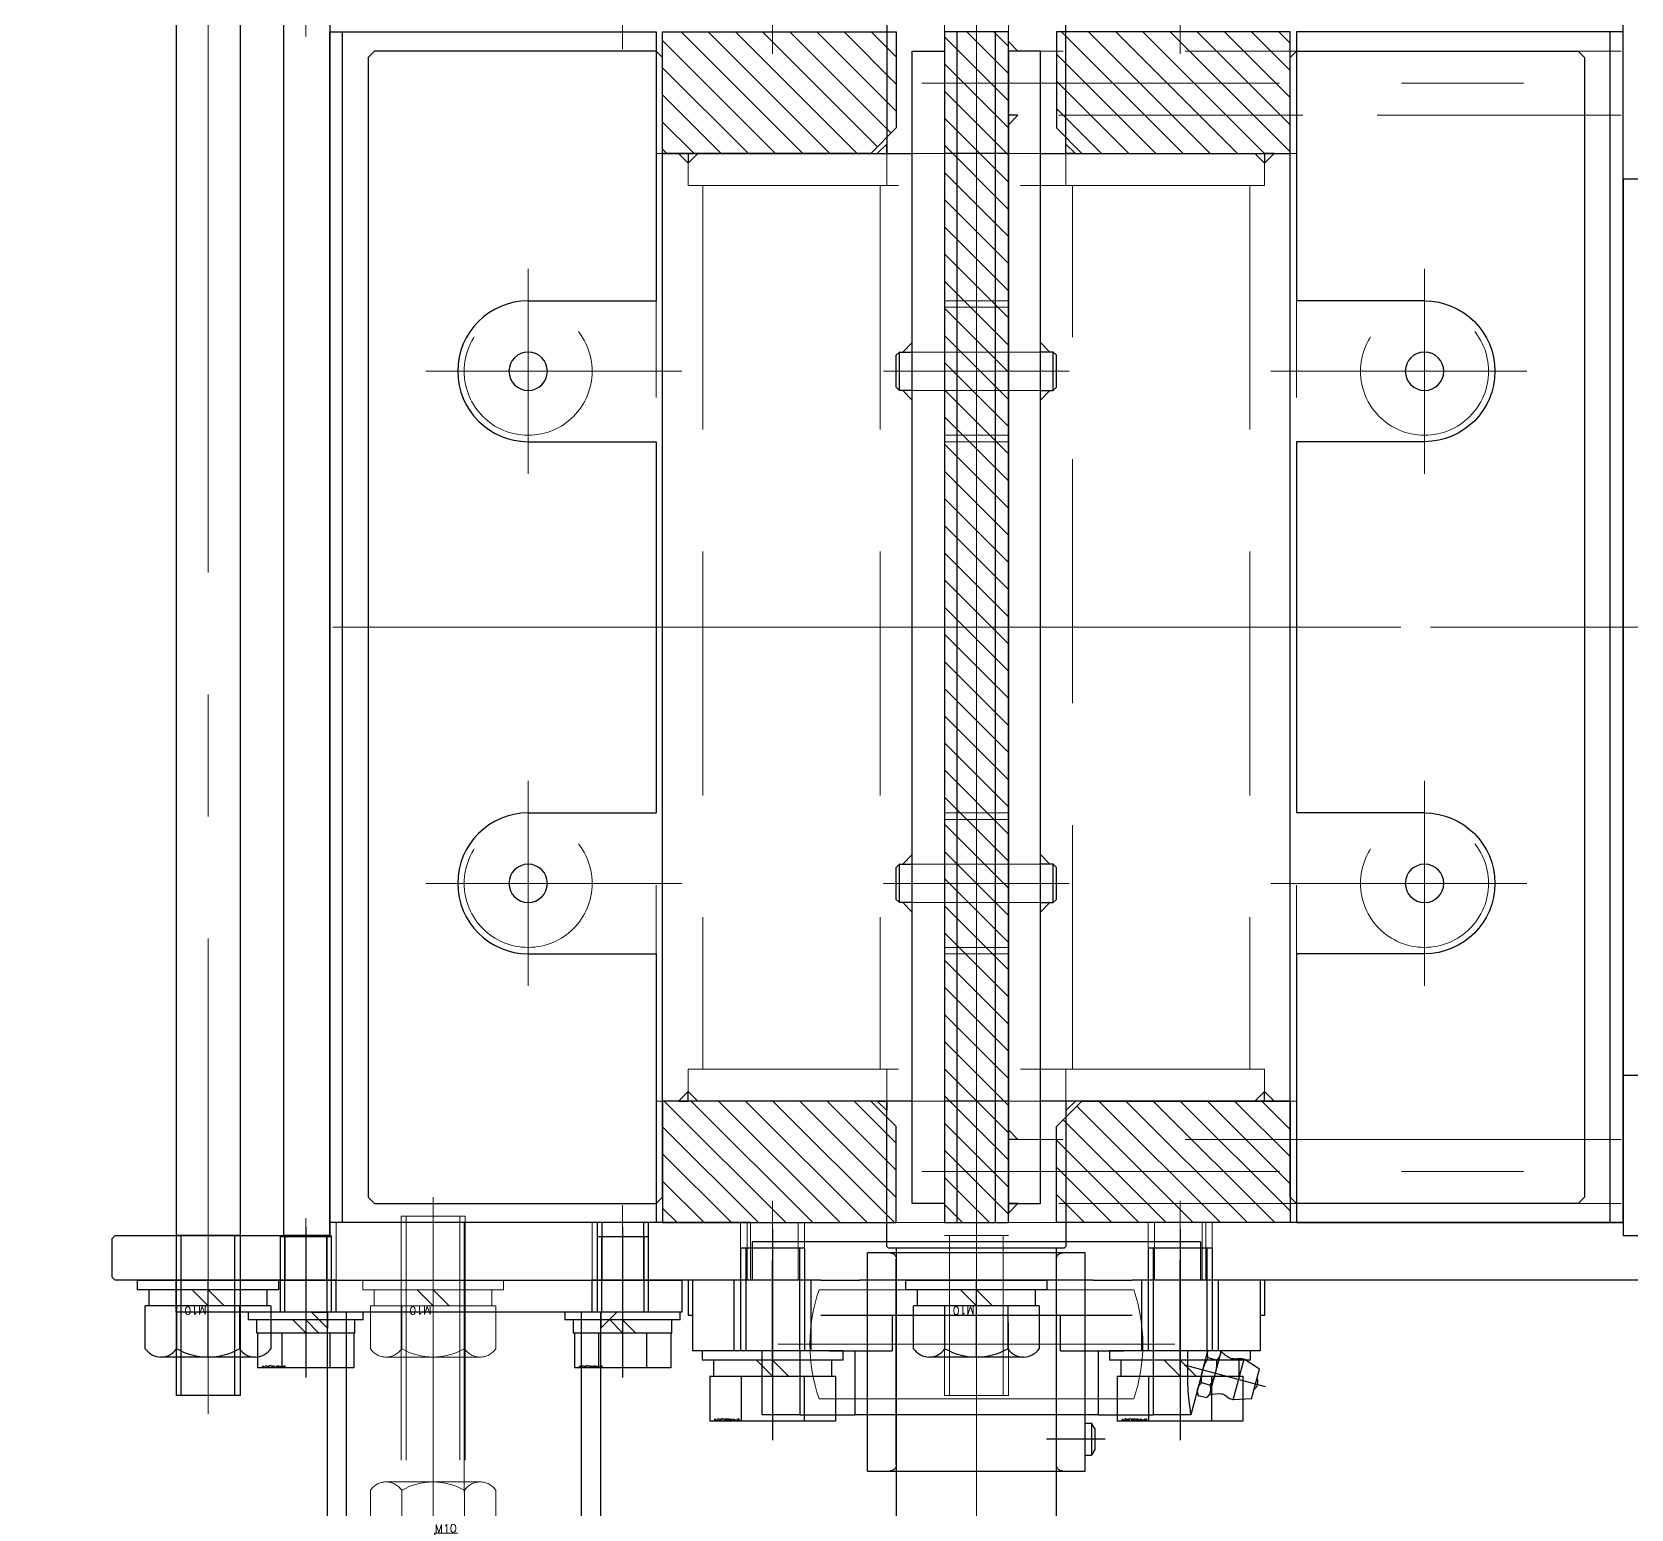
# Model space of a CAD drawing. Header units: millimetres. Extents: x -16130 to 36813, y -8099 to 27484.
# Drawn here: x 26691.6 to 26941.4, y 15631.7 to 15862.5 of the extents above; entities that cross this region are included whole.
import ezdxf

# ---------------------------------------------------------------- set-up
doc = ezdxf.new("R2010")
doc.units = ezdxf.units.MM
doc.header["$LTSCALE"] = 6
doc.header["$PDMODE"] = 99
doc.header["$PDSIZE"] = 1
doc.linetypes.add('CENTER2', pattern=[28.575, 19.05, -3.175, 3.175, -3.175])
doc.linetypes.add('HIDDEN', pattern=[9.525, 6.35, -3.175])
for name, color, linetype, lineweight in [('01_NORMAL', 7, 'Continuous', 25), ('04_HIDDEN', 2, 'HIDDEN', 13), ('05_CENTER', 4, 'CENTER2', 13), ('08_DIM', 3, 'Continuous', 13)]:
    doc.layers.add(name, color=color, linetype=linetype, lineweight=lineweight)
doc.layers.add('10_DRAFT', color=8, linetype='Continuous', lineweight=0, plot=False)
doc.layers.add('HIDDEN', color=3, linetype='HIDDEN')
doc.styles.add('KSS_TXT', font='txt.shx', dxfattribs={"bigfont": 'extfont2.shx'})
doc.styles.add('KSS_TXT_L', font='txt.shx', dxfattribs={"height": 3, "bigfont": 'extfont2.shx'})
doc.dimstyles.new('KSS_DIM', dxfattribs={"dimtxt": 3, "dimasz": 2.5, "dimexe": 1.25, "dimexo": 0.625, "dimtad": 1, "dimdsep": 46, "dimtxsty": 'KSS_TXT', "dimblk": 'OPEN30', "dimcen": 0, "dimazin": 2, "dimtfac": 0.75, "dimtmove": 0, "dimatfit": 3, "dimldrblk": 'OPEN30', "dimfxl": 1, "dimtolj": 1, "dimarcsym": 0})

# ---------------------------------------------------------------- blocks, each defined once
blk = doc.blocks.new('_Open30')
at = {"color": 0, "linetype": 'ByBlock', "lineweight": -2}
for p, q in [((-1, 0.268), (0, 0)), ((0, 0), (-1, -0.268)), ((0, 0), (-1, 0))]:
    blk.add_line(p, q, dxfattribs=at)
blk = doc.blocks.new('*D590')
at = {"layer": '08_DIM', "color": 0, "lineweight": -2, "transparency": 16777216}
for p, q in [((27029.13, 15669.43), (27029.13, 15528.57)), ((26741.13, 15606.58), (26741.13, 15528.57)), ((26743.63, 15529.82), (27026.63, 15529.82))]:
    blk.add_line(p, q, dxfattribs=at)
at = {"layer": 'Defpoints', "color": 0, "transparency": 16777216}
for p in [(27029.13, 15670.05), (26741.13, 15607.2), (27029.13, 15529.82)]:
    blk.add_point(p, dxfattribs=at)
at = {"layer": '08_DIM', "color": 0, "lineweight": -2, "transparency": 16777216, "xscale": 2.5, "yscale": 2.5, "zscale": 2.5, "rotation": 180}
blk.add_blockref('_Open30', (26741.13, 15529.82), dxfattribs=at)
at = {"layer": '08_DIM', "color": 0, "lineweight": -2, "transparency": 16777216, "xscale": 2.5, "yscale": 2.5, "zscale": 2.5}
blk.add_blockref('_Open30', (27029.13, 15529.82), dxfattribs=at)
at = {"layer": '08_DIM', "color": 0, "transparency": 16777216, "insert": (26885.13, 15531.95), "char_height": 3, "attachment_point": 5, "style": 'KSS_TXT'}
blk.add_mtext('\\A1;288', dxfattribs=at)
blk = doc.blocks.new('A$C384F4F50_1_1_1')
at = {"layer": '05_CENTER'}
blk.add_line((0, 549.2), (0, 140), dxfattribs=at)
at = {"layer": '10_DRAFT'}
blk.add_line((-6, 140), (6, 140), dxfattribs=at)
blk = doc.blocks.new('A$C05102456_1_1_1')
at = {"layer": '05_CENTER', "color": 252}
for p, q in [((-12.39, 31.82), (3.39, 31.82)), ((-12.39, -31.82), (3.39, -31.82))]:
    blk.add_line(p, q, dxfattribs=at)
at = {"layer": '05_CENTER'}
for p, q in [((-11.71, -55.25), (2.71, -55.25)), ((-9.71, -104.75), (2.71, -104.75)), ((-11.2, -120), (4.07, -120))]:
    blk.add_line(p, q, dxfattribs=at)
blk = doc.blocks.new('MUCFC205b')
at = {"color": 0, "linetype": 'CENTER2'}
for p, q in [((-13.22, 32.48), (-16.61, 45.11)), ((-14.04, 31.82), (3.08, 31.82)), ((-24.8, 20.13), (-24.8, 10.98)), ((-14.04, -31.82), (3.08, -31.82))]:
    blk.add_line(p, q, dxfattribs=at)
at = {"color": 0}
for p, q in [((-5.5, 45), (-5.5, 44.32)), ((0, 45), (-5.5, 45)), ((0, 45), (0, 44.32)), ((-18.52, 42.96), (-18.69, 40.12)), ((-18.52, 42.96), (-13.88, 44.21)), ((-13.88, 44.21), (-12.31, 41.83)), ((-11, 44.32), (-11, 22.98)), ((0, 44.32), (-11, 44.32)), ((0, 44.32), (0, 24.31)), ((-18.69, 40.12), (-12.31, 41.83)), ((-11.59, 38.09), (-14.52, 37.31)), ((-12.48, 37.53), (-12.13, 36.2)), ((-11.14, 38.21), (-11.59, 38.09)), ((-11.14, 38.21), (-11, 38.18)), ((-11, 37.82), (0, 37.82)), ((-15, 35.11), (-21, 33.5)), ((-17.9, 36.4), (-18.34, 35.96)), ((-17.98, 34.63), (-18.34, 35.96)), ((-17.45, 36.52), (-17.9, 36.4)), ((-14.52, 37.31), (-17.45, 36.52)), ((-16.39, 36.48), (-16.03, 35.15)), ((-15, 35.11), (-11, 36.18)), ((6, 35), (0, 35)), ((6, 35), (6, -35)), ((-21, 33.5), (-21, 27.59)), ((-17.38, 34.47), (-17.98, 34.63)), ((-11, 32.96), (-15, 32.96)), ((-11, 27.59), (-21, 27.59)), ((-21, 19), (-21, 27.59)), ((-11, 25.82), (0, 25.82)), ((-11, 13.14), (-11, 22.98)), ((-5.5, 24.31), (-5.5, 18.27)), ((0, 18.27), (0, 24.31)), ((-26.43, 18.5), (-27.3, 18)), ((-22.3, 18), (-27.3, 18)), ((-27.3, 17), (-27.3, 18)), ((-23.17, 18.5), (-26.43, 18.5)), ((-23.17, 18.5), (-22.3, 18)), ((-22.3, 17), (-22.3, 18)), ((-11, 19), (-21, 19)), ((-21, 19), (-21, -19)), ((-5.5, 18.27), (-5.5, -18.27)), ((0, 18.27), (0, -18.27)), ((-29.8, -17), (-29.8, 17)), ((-29.8, 17), (-21, 17)), ((-11, 13.14), (-5.5, 13.14)), ((-5.5, -13.14), (-11, -13.14)), ((-11, -22.98), (-11, -13.14)), ((-29.8, -17), (-21, -17)), ((-11, -19), (-21, -19)), ((-21, -27.59), (-21, -19)), ((-5.5, -18.27), (-5.5, -24.31)), ((0, -24.31), (0, -18.27)), ((-11, -22.98), (-11, -44.32)), ((0, -24.31), (0, -44.32)), ((-11, -25.82), (0, -25.82)), ((-11, -27.59), (-21, -27.59)), ((-21, -27.59), (-21, -33.5)), ((-11, -33.5), (-21, -33.5)), ((6, -35), (0, -35)), ((-11, -37.82), (0, -37.82)), ((0, -44.32), (-11, -44.32)), ((-5.5, -44.32), (-5.5, -45)), ((0, -44.32), (0, -45)), ((0, -45), (-5.5, -45))]:
    blk.add_line(p, q, dxfattribs=at)
for centre, radius, start, end in [((-15.87, 42.34), 1.59, 69.1961, 140.8039), ((-15.5, 40.98), 3.3, 195, 222.487), ((-15.5, 40.98), 3.3, 347.513, 15), ((-11.5, 40.09), 0.8, 167.513, 206.3466), ((-18.52, 38.21), 0.8, 3.6534, 42.487), ((-23.71, 37.88), 6, 345.761, 3.6534), ((-6.84, 42.4), 6, 206.3466, 224.239)]:
    blk.add_arc(centre, radius, start, end, dxfattribs=at)
at = {"color": 0, "linetype": 'HIDDEN'}
for centre, start, end in [((-28.8, 13.5), 180, 270), ((3.3, 13.5), 270, 0), ((-28.8, -13.5), 90, 180), ((3.3, -13.5), 0, 90)]:
    blk.add_arc(centre, 1, start, end, dxfattribs=at)
at = {"color": 0}
for points, weights in [([(-12.48, 37.53), (-13.61, 37.55), (-14.52, 37.31)], [1.06657306684, 1.07194812406, 1]), ([(-11.59, 38.09), (-12.04, 37.97), (-12.48, 37.53)], [1, 1.07194812406, 1.06657306684]), ([(-11, 38.14), (-11.32, 38.17), (-11.59, 38.09)], [1.05782997359, 1.04224174095, 1]), ([(-17.45, 36.52), (-17.9, 36.4), (-18.34, 35.96)], [1, 1.07194812406, 1.06657306684]), ([(-16.39, 36.48), (-16.99, 36.64), (-17.45, 36.52)], [1.06657306684, 1.07194812406, 1]), ([(-16.93, 34.59), (-16.47, 34.71), (-16.03, 35.15)], [1, 1.07194812406, 1.06657306684]), ([(-14.52, 37.31), (-15.42, 37.06), (-16.39, 36.48)], [1, 1.07194812406, 1.06657306684]), ([(-16.03, 35.15), (-14.91, 35.13), (-14, 35.38)], [1.06657306684, 1.07194812406, 1]), ([(-14, 35.38), (-13.09, 35.62), (-12.13, 36.2)], [1, 1.07194812406, 1.06657306684]), ([(-12.13, 36.2), (-11.53, 36.04), (-11.07, 36.16)], [1.06657306684, 1.07194812406, 1]), ([(-11.07, 36.16), (-11.04, 36.17), (-11, 36.18)], [1, 1.00541148326, 1.01038554173]), ([(-17.98, 34.63), (-17.38, 34.47), (-16.93, 34.59)], [1.06657306684, 1.07194812406, 1])]:
    blk.add_rational_spline(points, weights, degree=2, dxfattribs=at)
blk.add_open_spline([(-15, 32.96), (-15.76, 32.96), (-16.56, 32.99), (-18.04, 33.09), (-18.71, 33.16), (-19.77, 33.3), (-20.24, 33.37), (-20.85, 33.47), (-20.94, 33.49), (-21, 33.5)], degree=3, knots=[-1.8123061, -1.8123061, -1.8123061, -1.8123061, -1.5857638, -1.5857638, -1.3592215, -1.3592215, -1.1326873, -1.1326873, -0.9061531, -0.9061531, -0.9061531, -0.9061531], dxfattribs=at)
at = {"layer": '10_DRAFT'}
for p, q in [((-10, 31), (-10, -31)), ((-18.5, 24.57), (-18.5, -24.57)), ((-1.5, 24.57), (-1.5, -24.57)), ((6, 0), (-29.8, 0))]:
    blk.add_line(p, q, dxfattribs=at)
for start, end in [(70.9179, 109.0821), (250.9179, 289.0821)]:
    blk.add_arc((-10, 0), 26, start, end, dxfattribs=at)
at = {"layer": 'HIDDEN', "color": 0}
for p, q in [((-21, 17), (4.3, 17)), ((4.3, 17), (4.3, -17)), ((-28.8, 12.5), (3.3, 12.5)), ((-28.8, -12.5), (3.3, -12.5)), ((-21, -17), (4.3, -17))]:
    blk.add_line(p, q, dxfattribs=at)
blk = doc.blocks.new('A$C05FE0EC2_2_1_1')
at = {"color": 0, "linetype": 'CENTER2'}
blk.add_line((0, -19), (0, 14), dxfattribs=at)
at = {"color": 0}
for p, q in [((-9.81, 11), (9.81, 11)), ((-9.81, 4), (-9.81, 11)), ((-4.91, 4), (-4.91, 11)), ((4.91, 4), (4.91, 11)), ((9.81, 4), (9.81, 11)), ((9.81, 4), (-9.81, 4)), ((-9.25, 4), (-9.25, 1.5)), ((0, 1.5), (-2.5, 4)), ((0, 4), (2.5, 1.5)), ((9.25, 1.5), (9.25, 4)), ((-11, 1.5), (11, 1.5)), ((-11, 1.5), (-11, 0)), ((-11, 0), (11, 0)), ((11, 0), (11, 1.5))]:
    blk.add_line(p, q, dxfattribs=at)
at = {"color": 0, "linetype": 'HIDDEN'}
for p, q in [((-5, -16), (-5, 0)), ((-4.19, -16), (-4.19, 0)), ((4.19, -16), (4.19, 0)), ((5, -16), (5, 0)), ((-5, -16), (5, -16))]:
    blk.add_line(p, q, dxfattribs=at)
at = {"layer": '10_DRAFT', "style": 'KSS_TXT_L'}
blk.add_text('BT-M10x20L,SW,PW', height=0.3, dxfattribs=at).set_placement((5.16, 10.66))
blk = doc.blocks.new('A$C684BE847')
at = {"color": 4, "xscale": -1}
blk.add_blockref('MUCFC205b', (0, 0), dxfattribs=at)
at = {"rotation": 270}
for p in [(11, 31.82), (11, -31.82)]:
    blk.add_blockref('A$C05FE0EC2_2_1_1', p, dxfattribs=at)
blk = doc.blocks.new('M10Nza_1_1_1_1')
at = {"color": 0}
for p, q in [((-9.8, 4), (-9.8, 10.69)), ((-7.35, 12), (7.35, 12)), ((-4.9, 4), (-4.9, 10.69)), ((4.9, 10.69), (4.9, 4)), ((9.8, 10.69), (9.8, 4)), ((-9.8, 4), (9.8, 4)), ((-9.2, 1.5), (-9.2, 4)), ((0, 1.5), (-2.5, 4)), ((0, 4), (2.5, 1.5)), ((9.2, 4), (9.2, 1.5))]:
    blk.add_line(p, q, dxfattribs=at)
at = {"color": 0, "linetype": 'CENTER2'}
blk.add_line((0, 12), (0, 0), dxfattribs=at)
at = {"color": 0}
blk.add_lwpolyline([(-11, 1.5), (11, 1.5), (11, 0), (-11, 0)], close=True, dxfattribs=at)
for centre, radius, start, end in [((-7.35, 9.06), 2.94, 33.626, 146.374), ((0, 2.2), 9.8, 60, 120), ((7.35, 9.06), 2.94, 33.626, 146.374)]:
    blk.add_arc(centre, radius, start, end, dxfattribs=at)
at = {"layer": '10_DRAFT', "style": 'KSS_TXT'}
blk.add_text('M10', height=1.25, dxfattribs=at).set_placement((0.26, 4.12))
blk = doc.blocks.new('A$C684CC09B')
at = {"color": 0, "linetype": 'CENTER2'}
blk.add_line((0, -93), (0, 10), dxfattribs=at)
at = {"color": 0}
for p, q in [((-9.81, 7), (9.81, 7)), ((-9.81, 0), (-9.81, 7)), ((-4.91, 0), (-4.91, 7)), ((4.91, 0), (4.91, 7)), ((9.81, 0), (9.81, 7)), ((-9.81, 0), (9.81, 0)), ((-5, -90), (-5, 0)), ((5, -90), (5, 0)), ((-4.19, -90), (-4.19, -1.96)), ((4.19, -90), (4.19, -1.96))]:
    blk.add_line(p, q, dxfattribs=at)
at = {"color": 0, "linetype": 'HIDDEN'}
for p, q in [((-5, -1.96), (5, -1.96)), ((-5, -90), (5, -90))]:
    blk.add_line(p, q, dxfattribs=at)
at = {"layer": '10_DRAFT', "style": 'KSS_TXT_L'}
for s, p in [('BT-M10x90L', (6.32, 6.59)), ('全ねじ', (7.03, 6.21))]:
    blk.add_text(s, height=0.3, dxfattribs=at).set_placement(p)
blk = doc.blocks.new('A$C3AF81C96_1_1_1')
for p, q in [((-4, 49), (-4, 10)), ((144, 10), (144, 49)), ((-4, -10), (-4, -49)), ((144, -49), (144, -10))]:
    blk.add_line(p, q)
at = {"color": 0}
for p, q in [((-152, 12.5), (-27, 12.5)), ((27.5, 12.5), (27, 12)), ((27.5, 12.5), (32.5, 12.5)), ((33, 12), (32.5, 12.5)), ((107.5, 12.5), (107, 12)), ((107.5, 12.5), (112.5, 12.5)), ((113, 12), (112.5, 12.5)), ((27, 10), (27, 12)), ((27, 12), (33, 12)), ((33, 12), (33, 10)), ((107, 10), (107, 12)), ((107, 12), (113, 12)), ((113, 12), (113, 10)), ((-4, 5), (-4, -5)), ((144, 5), (144, -5)), ((27, -10), (27, -12)), ((27, -12), (33, -12)), ((27.5, -12.5), (27, -12)), ((33, -12), (32.5, -12.5)), ((33, -12), (33, -10)), ((107, -10), (107, -12)), ((107, -12), (113, -12)), ((107.5, -12.5), (107, -12)), ((113, -12), (112.5, -12.5)), ((113, -12), (113, -10)), ((-27, -12.5), (-152, -12.5)), ((27.5, -12.5), (32.5, -12.5)), ((107.5, -12.5), (112.5, -12.5))]:
    blk.add_line(p, q, dxfattribs=at)
for points in [[(159, 95), (-19, 95), (-20, 94), (-20, 50), (-19, 49), (159, 49), (160, 50), (160, 94)], [(-20, 10), (160, 10), (160, 5), (-20, 5)], [(-20, -10), (160, -10), (160, -5), (-20, -5)], [(159, -95), (-19, -95), (-20, -94), (-20, -50), (-19, -49), (159, -49), (160, -50), (160, -94)]]:
    blk.add_lwpolyline(points, close=True, dxfattribs=at)
at = {"color": 3}
for points in [[(-4, 45), (-2.5, 45), (-4, 46.5), (-4, 46.5)], [(-4, 45), (-2.5, 45), (-4, 43.5), (-4, 43.5)], [(144, 45), (142.5, 45), (144, 46.5), (144, 46.5)], [(144, 45), (142.5, 45), (144, 43.5), (144, 43.5)], [(-4, 14), (-5.5, 14), (-4, 15.5), (-4, 15.5)], [(144, 14), (145.5, 14), (144, 15.5), (144, 15.5)], [(-4, -14), (-5.5, -14), (-4, -15.5), (-4, -15.5)], [(144, -14), (145.5, -14), (144, -15.5), (144, -15.5)], [(-4, -45), (-2.5, -45), (-4, -43.5), (-4, -43.5)], [(144, -45), (142.5, -45), (144, -43.5), (144, -43.5)], [(-4, -45), (-2.5, -45), (-4, -46.5), (-4, -46.5)], [(144, -45), (142.5, -45), (144, -46.5), (144, -46.5)]]:
    blk.add_lwpolyline(points, close=True, dxfattribs=at)
at = {"color": 0}
for points in [[(-4, 14), (-26.7, 14), (-27, 13.7), (-27, -13.7), (-26.7, -14), (-4, -14)], [(144, 14), (166.7, 14), (167, 13.7), (167, -13.7), (166.7, -14), (144, -14)]]:
    blk.add_lwpolyline(points, dxfattribs=at)
for centre in [(30, 70), (110, 70), (30, -70), (110, -70)]:
    blk.add_circle(centre, 3, dxfattribs=at)
at = {"layer": '04_HIDDEN'}
for p, q in [((144, 50), (-4, 50)), ((-4, 50), (-4, 49)), ((144, 50), (144, 49)), ((-4, 45), (1, 45)), ((1, 45), (1, -45)), ((139, 45), (139, -45)), ((144, 45), (139, 45)), ((139, 42.7), (1, 42.7)), ((-4, 14), (1, 14)), ((144, 14), (139, 14)), ((-4, 10), (-4, 5)), ((27, 10), (27, -10)), ((33, 10), (33, -10)), ((107, 10), (107, -10)), ((113, 10), (113, -10)), ((144, 10), (144, 5)), ((-4, -10), (-4, -5)), ((144, -10), (144, -5)), ((-4, -14), (1, -14)), ((144, -14), (139, -14)), ((139, -42.7), (1, -42.7)), ((-4, -45), (1, -45)), ((144, -45), (139, -45)), ((-4, -50), (-4, -49)), ((144, -50), (144, -49)), ((144, -50), (-4, -50))]:
    blk.add_line(p, q, dxfattribs=at)
for points in [[(1, 15), (139, 15)], [(139, -15), (1, -15)]]:
    blk.add_lwpolyline(points, dxfattribs=at)
for points in [[(20, 5), (40, 5), (40, -5), (20, -5)], [(120, 5), (100, 5), (100, -5), (120, -5)]]:
    blk.add_lwpolyline(points, close=True, dxfattribs=at)
for centre in [(30, 70), (110, 70), (30, -70), (110, -70)]:
    blk.add_circle(centre, 10, dxfattribs=at)
at = {"layer": '05_CENTER'}
for p, q in [((70, -100.5), (70, 100.5)), ((30, 57), (30, 83)), ((110, 57), (110, 83)), ((17, 70), (43, 70)), ((123, 70), (97, 70)), ((30, -14.51), (30, 14.51)), ((110, -14.51), (110, 14.51)), ((-156.79, 0), (212.93, 0)), ((30, -57), (30, -83)), ((110, -57), (110, -83)), ((17, -70), (43, -70)), ((123, -70), (97, -70))]:
    blk.add_line(p, q, dxfattribs=at)
at = {"layer": '08_DIM'}
for points in [[(27, 10), (25.5, 10), (25.5, 10), (27, 11.5)], [(33, 10), (34.5, 10), (34.5, 10), (33, 11.5)], [(107, 10), (105.5, 10), (105.5, 10), (107, 11.5)], [(113, 10), (114.5, 10), (114.5, 10), (113, 11.5)], [(27, -10), (25.5, -10), (25.5, -10), (27, -11.5)], [(33, -10), (34.5, -10), (34.5, -10), (33, -11.5)], [(107, -10), (105.5, -10), (105.5, -10), (107, -11.5)], [(113, -10), (114.5, -10), (114.5, -10), (113, -11.5)]]:
    blk.add_lwpolyline(points, close=True, dxfattribs=at)
blk = doc.blocks.new('A$C684A822A')
h = blk.add_hatch()
h.set_pattern_fill('_USER', color=0, scale=3, angle=45, style=0, pattern_type=0)
h.set_pattern_definition([(45, (-20851.213, -18042.5643), (-2.12132034, 2.12132034), [])])
h.paths.add_polyline_path([(19, 49), (0, 49), (0, 16.5), (4, 12.5), (19, 12.5)])
h.paths.add_polyline_path([(0, -49), (19, -49), (19, -12.5), (4, -12.5), (0, -16.5)])
at = {"color": 0}
for points in [[(0, 49), (19, 49), (19, 12.5), (4, 12.5), (0, 16.5)], [(0, -49), (19, -49), (19, -12.5), (4, -12.5), (0, -16.5)]]:
    blk.add_lwpolyline(points, close=True, dxfattribs=at)
at = {"layer": '10_DRAFT'}
blk.add_line((0, 0), (19, 0), dxfattribs=at)
blk = doc.blocks.new('A$C20FD3695_1_1_1')
h = blk.add_hatch()
h.set_pattern_fill('_USER', color=0, scale=3, angle=315, pattern_type=0)
h.set_pattern_definition([(315, (-23511.2523, 23029.7587), (2.12132034, 2.12132034), [])])
h.paths.add_polyline_path([(123, -0.5), (123, -0.5), (123, 9.5), (-63, 9.5), (-63, -0.5), (-63, -0.5)])
at = {"color": 0}
for p, q in [((-63, 7.5), (123, 7.5)), ((-63, 1.5), (123, 1.5))]:
    blk.add_line(p, q, dxfattribs=at)
blk.add_lwpolyline([(-63, 9.5), (123, 9.5), (123, -0.5), (-63, -0.5)], close=True, dxfattribs=at)
at = {"layer": '04_HIDDEN', "color": 0}
for p, q in [((-21, 9.5), (-21, -0.5)), ((1, 9.5), (1, -0.5)), ((59, 9.5), (59, -0.5)), ((81, 9.5), (81, -0.5))]:
    blk.add_line(p, q, dxfattribs=at)
at = {"layer": '05_CENTER', "color": 0}
for p, q in [((-10, 12.23), (-10, -2.88)), ((70, 12.23), (70, -2.88))]:
    blk.add_line(p, q, dxfattribs=at)
blk = doc.blocks.new('A$C04E828C6_1_1_1')
at = {"color": 0}
for p, q in [((-63, 28), (123, 28)), ((-21, -1), (-21, -21)), ((1, -1), (1, -21)), ((59, -1), (59, -21)), ((81, -1), (81, -21))]:
    blk.add_line(p, q, dxfattribs=at)
for points in [[(-21, -21), (-63, -21), (-63, 30), (123, 30), (123, -21), (81, -21)], [(59, -21), (1, -21)]]:
    blk.add_lwpolyline(points, dxfattribs=at)
for centre in [(-10, -1), (70, -1)]:
    blk.add_arc(centre, 11, 0, 180, dxfattribs=at)
at = {"layer": '05_CENTER'}
for p, q in [((-10, -25), (-10, 15)), ((70, -25), (70, 15)), ((-26, -1), (6, -1)), ((54, -1), (86, -1))]:
    blk.add_line(p, q, dxfattribs=at)
blk = doc.blocks.new('GM-SHYF-RH 0.2kW、1／30、200V、60Hzd')
at = {"color": 0}
for p, q in [((-19, 52.98), (-85.5, 51.82)), ((-19, 53), (-19, 48.49)), ((-19, 52.99), (-8, 52.8)), ((-8, 52.8), (-8, 37.68)), ((-85.5, 51.82), (-95, 51.82)), ((-95, 37.68), (-95, 51.82)), ((-19, 44.1), (-19, 49.5)), ((-94.13, 38.55), (-101.59, 31.09)), ((-99, 37.5), (-95, 37.5)), ((-99, 37.48), (-99, 33.68)), ((-95.2, 37.48), (-99, 37.48)), ((-8.87, 38.55), (-1.41, 31.09)), ((-8, 37.49), (-4, 37.49)), ((-4, 37.49), (-7.81, 37.49)), ((-4, 37.49), (-4, 33.68)), ((-89.75, 29.07), (-93.09, 25.73)), ((-13.25, 29.07), (-9.91, 25.73)), ((-68.25, 21.01), (-66.75, 18.4)), ((-34.75, 21.01), (-36.25, 18.4)), ((-72.58, 18.51), (-71.08, 15.9)), ((-30.42, 18.51), (-31.92, 15.9)), ((-63.98, 13.61), (-62.47, 10.99)), ((-39.02, 13.61), (-40.53, 10.99)), ((-68.31, 11.11), (-66.8, 8.49)), ((-34.69, 11.11), (-36.2, 8.49)), ((-59.69, 6.17), (-58.16, 3.53)), ((-43.31, 6.17), (-44.84, 3.53)), ((-64.02, 3.67), (-62.49, 1.03)), ((-38.98, 3.67), (-40.51, 1.03)), ((-55.33, -1.37), (-53.75, -4.11)), ((-47.67, -1.37), (-49.25, -4.11)), ((-59.67, -3.87), (-58.08, -6.61)), ((-43.33, -3.87), (-44.92, -6.61)), ((-89.34, -10.51), (-86.32, -10.51)), ((-80.79, -10.51), (-77.77, -10.51)), ((-72.21, -10.51), (-69.16, -10.51)), ((-63.5, -10.51), (-60.33, -10.51)), ((-39.5, -10.51), (-42.67, -10.51)), ((-30.79, -10.51), (-33.84, -10.51)), ((-22.21, -10.51), (-25.23, -10.51)), ((-13.66, -10.51), (-16.68, -10.51)), ((-89.34, -15.51), (-86.32, -15.51)), ((-80.79, -15.51), (-77.77, -15.51)), ((-72.21, -15.51), (-69.16, -15.51)), ((-63.5, -15.51), (-60.33, -15.51)), ((-39.5, -15.51), (-42.67, -15.51)), ((-30.79, -15.51), (-33.84, -15.51)), ((-22.21, -15.51), (-25.23, -15.51)), ((-13.66, -15.51), (-16.68, -15.51)), ((-59.67, -22.15), (-58.08, -19.41)), ((-43.33, -22.15), (-44.92, -19.41)), ((-55.33, -24.65), (-53.75, -21.91)), ((-47.67, -24.65), (-49.25, -21.91)), ((-64.02, -29.69), (-62.49, -27.05)), ((-38.98, -29.69), (-40.51, -27.05)), ((-59.69, -32.19), (-58.16, -29.55)), ((-43.31, -32.19), (-44.84, -29.55)), ((-68.31, -37.13), (-66.8, -34.51)), ((-34.69, -37.13), (-36.2, -34.51)), ((-63.98, -39.63), (-62.47, -37.01)), ((-39.02, -39.63), (-40.53, -37.01)), ((-72.58, -44.53), (-71.08, -41.92)), ((-30.42, -44.53), (-31.92, -41.92)), ((-68.25, -47.03), (-66.75, -44.42)), ((-34.75, -47.03), (-36.25, -44.42)), ((-89.75, -55.09), (-93.09, -51.75)), ((-15.8, -57.63), (-9.91, -51.75)), ((-94.13, -64.57), (-101.59, -57.11)), ((-8.87, -64.57), (-1.41, -57.11)), ((-95, -72.86), (-95, -63.7)), ((-8, -73.82), (-8, -63.64)), ((-83, -70.31), (-83, -70.51)), ((-83, -70.51), (-81.49, -70.51)), ((-81.5, -70.51), (-81.5, -93.95)), ((-21.51, -70.51), (-20, -70.51)), ((-21.5, -70.51), (-21.5, -93.95)), ((-20, -70.31), (-20, -70.51)), ((-19, -74.02), (-19, -70.12)), ((-85.5, -72.86), (-95, -72.86)), ((-81.5, -72.93), (-85.5, -72.86)), ((-19, -74.02), (-21.5, -73.97)), ((-19, -74.01), (-8, -73.82)), ((-54, -100), (-54, -100.51)), ((-54, -100.51), (-49, -100.51)), ((-49, -100), (-49, -100.51))]:
    blk.add_line(p, q, dxfattribs=at)
blk.add_circle((-51.5, -13.01), 5, dxfattribs=at)
for centre, radius, start, end in [((-51.5, -254.61), 300.6, 90, 95.7523), ((-51.5, -254.61), 300.6, 84.2477, 90), ((-79.56, 23.98), 20.6, 95.7523, 135), ((-23.44, 23.98), 20.6, 45, 84.2477), ((-75.04, 14.36), 20.8, 95.0016, 135), ((-51.5, -254.61), 290.8, 90, 95.0017), ((-51.5, -254.61), 290.8, 84.9983, 90), ((-27.96, 14.36), 20.8, 45, 84.9984), ((-96.92, 26.42), 6.6, 135, 174.2563), ((-6.08, 26.42), 6.6, 5.7437, 45), ((295.1, -13.01), 400.6, 174.2563, 180), ((-90.96, 23.61), 3, 135, 174.582), ((-51.5, -13.01), 39, 65.2847, 114.7153), ((-12.04, 23.61), 3, 5.418, 45), ((-398.1, -13.01), 400.6, 0, 5.7437), ((295.1, -13.01), 390.8, 174.582, 180), ((-398.1, -13.01), 390.8, 0, 5.418), ((-67.39, 21.51), 1, 114.7153, 210), ((-51.5, -13.01), 34, 65.7392, 114.2608), ((-35.61, 21.51), 1, 330, 65.2847), ((-51.5, -13.01), 39, 125.2847, 174.7153), ((-73.45, 18.01), 1, 30, 125.2847), ((-65.88, 18.9), 1, 210, 294.2608), ((-51.5, -13.01), 30.5, 66.8139, 113.1861), ((-37.12, 18.9), 1, 245.7392, 330), ((-29.55, 18.01), 1, 54.7153, 150), ((-51.5, -13.01), 39, 5.2847, 54.7153), ((-71.94, 15.4), 1, 305.7392, 30), ((-63.11, 14.11), 1, 113.1861, 210), ((-39.89, 14.11), 1, 330, 66.8139), ((-31.06, 15.4), 1, 150, 234.2608), ((-51.5, -13.01), 34, 125.7392, 174.2608), ((-51.5, -13.01), 25.5, 67.5895, 112.4105), ((-51.5, -13.01), 34, 5.7392, 54.2608), ((-51.5, -13.01), 30.5, 126.8139, 173.1861), ((-69.18, 10.61), 1, 30, 126.8139), ((-61.6, 11.49), 1, 210, 292.4105), ((-41.4, 11.49), 1, 247.5895, 330), ((-33.82, 10.61), 1, 53.1861, 150), ((-51.5, -13.01), 30.5, 6.8139, 53.1861), ((-67.67, 7.99), 1, 307.5895, 30), ((-58.82, 6.67), 1, 110.4059, 210), ((-51.5, -13.01), 22, 69.5941, 110.4059), ((-44.18, 6.67), 1, 330, 69.5941), ((-35.33, 7.99), 1, 150, 232.4105), ((-51.5, -13.01), 25.5, 127.5895, 172.4105), ((-51.5, -13.01), 25.5, 7.5895, 52.4105), ((-51.5, -13.01), 22, 129.5941, 170.4059), ((-64.88, 3.17), 1, 30, 129.5941), ((-57.3, 4.03), 1, 210, 288.7877), ((-51.5, -13.01), 17, 71.2123, 108.7877), ((-45.7, 4.03), 1, 251.2123, 330), ((-38.12, 3.17), 1, 50.4059, 150), ((-51.5, -13.01), 22, 9.5941, 50.4059), ((-63.36, 0.53), 1, 311.2123, 30), ((-54.47, -0.87), 1, 103.7398, 210), ((-51.5, -13.01), 13.5, 76.2602, 103.7398), ((-48.53, -0.87), 1, 330, 76.2602), ((-39.64, 0.53), 1, 150, 228.7877), ((-51.5, -13.01), 17, 131.2123, 168.7877), ((-51.5, -13.01), 17, 11.2123, 48.7877), ((-51.5, -13.01), 13.5, 136.2602, 163.7398), ((-60.53, -4.37), 1, 30, 136.2602), ((-52.88, -3.61), 1, 210, 278.3817), ((-51.5, -13.01), 8.5, 81.6183, 98.3817), ((-50.12, -3.61), 1, 261.6183, 330), ((-42.47, -4.37), 1, 43.7398, 150), ((-51.5, -13.01), 13.5, 16.2602, 43.7398), ((-58.95, -7.11), 1, 321.6183, 30), ((-44.05, -7.11), 1, 150, 218.3817), ((-89.34, -9.51), 1, 174.7153, 270), ((-86.32, -9.51), 1, 270, 354.2608), ((-80.79, -9.51), 1, 173.1861, 270), ((-77.77, -9.51), 1, 270, 352.4105), ((-72.21, -9.51), 1, 170.4059, 270), ((-69.16, -9.51), 1, 270, 348.7877), ((-63.5, -9.51), 1, 163.7398, 270), ((-60.33, -9.51), 1, 270, 338.3817), ((-51.5, -13.01), 8.5, 141.6183, 158.3817), ((-51.5, -13.01), 8.5, 21.6183, 38.3817), ((-42.67, -9.51), 1, 201.6183, 270), ((-39.5, -9.51), 1, 270, 16.2602), ((-33.84, -9.51), 1, 191.2123, 270), ((-30.79, -9.51), 1, 270, 9.5941), ((-25.23, -9.51), 1, 187.5895, 270), ((-22.21, -9.51), 1, 270, 6.8139), ((-16.68, -9.51), 1, 185.7392, 270), ((-13.66, -9.51), 1, 270, 5.2847), ((295.1, -13.01), 400.6, 180, 185.7437), ((295.1, -13.01), 390.8, 180, 185.418), ((-398.1, -13.01), 390.8, 354.582, 0), ((-398.1, -13.01), 400.6, 354.2563, 0), ((-89.34, -16.51), 1, 90, 185.2847), ((-51.5, -13.01), 39, 185.2847, 234.7153), ((-86.32, -16.51), 1, 5.7392, 90), ((-51.5, -13.01), 34, 185.7392, 234.2608), ((-80.79, -16.51), 1, 90, 186.8139), ((-51.5, -13.01), 30.5, 186.8139, 233.1861), ((-77.77, -16.51), 1, 7.5895, 90), ((-51.5, -13.01), 25.5, 187.5895, 232.4105), ((-72.21, -16.51), 1, 90, 189.5941), ((-51.5, -13.01), 22, 189.5941, 230.4059), ((-69.16, -16.51), 1, 11.2123, 90), ((-51.5, -13.01), 17, 191.2123, 228.7877), ((-63.5, -16.51), 1, 90, 196.2602), ((-51.5, -13.01), 13.5, 196.2602, 223.7398), ((-60.33, -16.51), 1, 21.6183, 90), ((-51.5, -13.01), 8.5, 201.6183, 218.3817), ((-51.5, -13.01), 8.5, 321.6183, 338.3817), ((-42.67, -16.51), 1, 90, 158.3817), ((-51.5, -13.01), 13.5, 316.2602, 343.7398), ((-51.5, -13.01), 17, 311.2123, 348.7877), ((-39.5, -16.51), 1, 343.7398, 90), ((-51.5, -13.01), 22, 309.5941, 350.4059), ((-51.5, -13.01), 25.5, 307.5895, 352.4105), ((-33.84, -16.51), 1, 90, 168.7877), ((-51.5, -13.01), 30.5, 306.8139, 353.1861), ((-51.5, -13.01), 34, 305.7392, 354.2608), ((-30.79, -16.51), 1, 350.4059, 90), ((-51.5, -13.01), 39, 305.2847, 354.7153), ((-25.23, -16.51), 1, 90, 172.4105), ((-22.21, -16.51), 1, 353.1861, 90), ((-16.68, -16.51), 1, 90, 174.2608), ((-13.66, -16.51), 1, 354.7153, 90), ((-58.95, -18.91), 1, 330, 38.3817), ((-44.05, -18.91), 1, 141.6183, 210), ((-60.53, -21.65), 1, 223.7398, 330), ((-52.88, -22.41), 1, 81.6183, 150), ((-51.5, -13.01), 8.5, 261.6183, 278.3817), ((-50.12, -22.41), 1, 30, 98.3817), ((-42.47, -21.65), 1, 210, 316.2602), ((-54.47, -25.15), 1, 150, 256.2602), ((-48.53, -25.15), 1, 283.7398, 30), ((-63.36, -26.55), 1, 330, 48.7877), ((-51.5, -13.01), 13.5, 256.2602, 283.7398), ((-39.64, -26.55), 1, 131.2123, 210), ((-64.88, -29.19), 1, 230.4059, 330), ((-57.3, -30.05), 1, 71.2123, 150), ((-51.5, -13.01), 17, 251.2123, 288.7877), ((-45.7, -30.05), 1, 30, 108.7877), ((-38.12, -29.19), 1, 210, 309.5941), ((-58.82, -32.69), 1, 150, 249.5941), ((-44.18, -32.69), 1, 290.4059, 30), ((-67.67, -34.01), 1, 330, 52.4105), ((-51.5, -13.01), 22, 249.5941, 290.4059), ((-35.33, -34.01), 1, 127.5895, 210), ((-69.18, -36.63), 1, 233.1861, 330), ((-61.6, -37.51), 1, 67.5895, 150), ((-51.5, -13.01), 25.5, 247.5895, 292.4105), ((-41.4, -37.51), 1, 30, 112.4105), ((-33.82, -36.63), 1, 210, 306.8139), ((-63.11, -40.13), 1, 150, 246.8139), ((-39.89, -40.13), 1, 293.1861, 30), ((-71.94, -41.42), 1, 330, 54.2608), ((-51.5, -13.01), 30.5, 246.8139, 293.1861), ((-31.06, -41.42), 1, 125.7392, 210), ((-73.45, -44.03), 1, 234.7153, 330), ((-65.88, -44.92), 1, 65.7392, 150), ((-51.5, -13.01), 34, 245.7392, 294.2608), ((-37.12, -44.92), 1, 30, 114.2608), ((-29.55, -44.03), 1, 210, 305.2847), ((-67.39, -47.53), 1, 150, 245.2847), ((-35.61, -47.53), 1, 294.7153, 30), ((-90.96, -49.62), 3, 185.418, 225), ((-51.5, -13.01), 39, 245.2847, 294.7153), ((-12.04, -49.62), 3, 315, 354.582), ((-96.92, -52.44), 6.6, 185.7437, 225), ((-6.08, -52.44), 6.6, 315, 354.2563), ((-75.04, -40.38), 20.8, 225, 264.9984), ((-23.44, -50), 10.8, 275.7523, 315), ((-51.5, 228.59), 290.8, 264.9983, 270), ((-51.5, 228.59), 290.8, 270, 275.7523), ((-79.56, -50), 20.6, 225, 264.2477), ((-23.44, -50), 20.6, 275.7523, 315), ((-51.5, 228.59), 300.6, 264.2477, 270), ((-51.5, 228.59), 300.6, 270, 275.7523), ((-76.5, -93.95), 5, 180, 265.1386), ((-26.5, -93.95), 5, 274.8614, 0), ((-51.5, 199.99), 300, 265.1386, 274.8614)]:
    blk.add_arc(centre, radius, start, end, dxfattribs=at)
at = {"layer": '05_CENTER', "color": 0}
for p, q in [((-51.5, 55.34), (-51.5, -107.69)), ((-114.11, -13.01), (11.11, -13.01))]:
    blk.add_line(p, q, dxfattribs=at)
at = {"layer": '10_DRAFT'}
for p, q in [((-95, 49), (-84, 49)), ((-84, 35), (-84, 49)), ((-19, 35), (-19, 49)), ((-8, 49), (-19, 49)), ((-84, 46.5), (-19, 46.5)), ((-98.25, 42), (-4.75, 42)), ((-95, -63.7), (-95, 37.68)), ((-84, 37.5), (-19, 37.5)), ((-8, -63.64), (-8, 37.68)), ((-95, 35), (-84, 35)), ((-8, 35), (-19, 35)), ((-99, 33.68), (-99, -37.5)), ((-4, 33.68), (-4, -37.49)), ((-103, -18), (-103, 18)), ((-102, 19), (-99, 19)), ((-1, 19), (-4, 19)), ((0, -18), (0, 18)), ((-103, 15.8), (0, 15.8)), ((-103, 12.5), (-82.35, 12.5)), ((-82.35, -13.1), (-82.35, 13.1)), ((-82.35, 13.1), (-81, 13.1)), ((-81, -13.1), (-81, 13.1)), ((-81, 12.5), (-65, 12.5)), ((-65, -13), (-65, 13)), ((-65, 13), (-38, 13)), ((-38, -13), (-38, 13)), ((-38, 12.5), (-22, 12.5)), ((-20.65, 13.1), (-22, 13.1)), ((-22, -13.1), (-22, 13.1)), ((-20.65, -13.1), (-20.65, 13.1)), ((-20.65, 12.5), (0, 12.5)), ((-103, 0), (0, 0)), ((-103, -12.5), (-82.35, -12.5)), ((-82.35, -13.1), (-81, -13.1)), ((-81, -12.5), (-65, -12.5)), ((-65, -13), (-38, -13)), ((-43.59, -13), (-59.09, -13)), ((-38, -12.5), (-22, -12.5)), ((-20.65, -13.1), (-22, -13.1)), ((-20.65, -12.5), (0, -12.5)), ((-102, -19), (-99, -19)), ((-1, -19), (-4, -19)), ((-99, -37.5), (-95, -37.5)), ((-8, -37.49), (-4, -37.49)), ((-95, -56), (-84, -56)), ((-84, -70), (-84, -56)), ((-8, -56), (-19, -56)), ((-19, -70), (-19, -56)), ((-84, -58.5), (-19, -58.5)), ((-98.25, -63), (-4.75, -63)), ((-84, -67.5), (-19, -67.5)), ((-95, -70), (-84, -70)), ((-8, -70), (-19, -70))]:
    blk.add_line(p, q, dxfattribs=at)
for centre, start, end in [((-102, 18), 90, 180), ((-1, 18), 0, 90), ((-102, -18), 180, 270), ((-1, -18), 270, 0)]:
    blk.add_arc(centre, 1, start, end, dxfattribs=at)
blk = doc.blocks.new('A$C684D0ECB')
at = {"color": 4, "rotation": 180}
blk.add_blockref('GM-SHYF-RH 0.2kW、1／30、200V、60Hzd', (148, 0), dxfattribs=at)
at = {"xscale": -1}
blk.add_blockref('A$C3AF81C96_1_1_1', (70, 0), dxfattribs=at)
at = {"color": 6, "xscale": -1}
for name, p in [('A$C04E828C6_1_1_1', (30, 71)), ('A$C20FD3695_1_1_1', (30, -4.5))]:
    blk.add_blockref(name, p, dxfattribs=at)
at = {"color": 6, "rotation": 180}
for name, p in [('A$C684A822A', (-74, 0)), ('A$C04E828C6_1_1_1', (30, -71))]:
    blk.add_blockref(name, p, dxfattribs=at)
at = {"color": 6}
blk.add_blockref('A$C684A822A', (74, 0), dxfattribs=at)
at = {"layer": '04_HIDDEN'}
for name, p, rotation in [('M10Nza_1_1_1_1', (102, -84.85), 270), ('M10Nza_1_1_1_1', (145.5, -84.85), 90), ('A$C684CC09B', (182, -84.85), 270)]:
    blk.add_blockref(name, p, dxfattribs=dict(at, rotation=rotation))
blk = doc.blocks.new('A$C684D0FBA')
at = {"color": 0}
for p, q in [((-9, 101), (-7, 101)), ((-9, -51.25), (0, -51.25)), ((-9, -52), (0, -52)), ((-9, -58.5), (0, -58.5)), ((-9, -59.25), (0, -59.25)), ((-7, -101), (-9, -101)), ((-7, -100.75), (0, -100.75)), ((-7, -101.5), (0, -101.5)), ((-7, -108), (0, -108)), ((-7, -108.75), (0, -108.75))]:
    blk.add_line(p, q, dxfattribs=at)
for points in [[(-7, 101), (-7, 134.5), (-6.5, 135), (-0.5, 135), (0, 134.5), (0, 35.25)], [(-9, 101), (-9, 35.25)], [(-9, -35.25), (-9, -60)], [(0, -35.25), (0, -60)], [(-9, -100), (-9, -101)], [(0, -100), (0, -134.5), (-0.5, -135), (-6.5, -135), (-7, -134.5), (-7, -101)]]:
    blk.add_lwpolyline(points, dxfattribs=at)
at = {"layer": '04_HIDDEN', "color": 252}
for p, q in [((-9, 36.82), (0, 36.82)), ((-9, 35.82), (0, 35.82)), ((-9, 27.82), (0, 27.82)), ((-9, 26.82), (0, 26.82)), ((-9, -26.82), (0, -26.82)), ((-9, -27.82), (0, -27.82)), ((-9, -35.82), (0, -35.82)), ((-9, -36.82), (0, -36.82))]:
    blk.add_line(p, q, dxfattribs=at)
at = {"layer": '04_HIDDEN', "color": 9}
for p, q in [((0, 35.25), (-9, 35.25)), ((0, -35.25), (-9, -35.25)), ((-9, -60), (0, -60)), ((-9, -100), (0, -100))]:
    blk.add_line(p, q, dxfattribs=at)
at = {"layer": '05_CENTER', "color": 252}
for p, q in [((-12.39, 31.82), (3.39, 31.82)), ((-12.39, -31.82), (3.39, -31.82))]:
    blk.add_line(p, q, dxfattribs=at)
at = {"layer": '05_CENTER'}
for p, q in [((-11.71, -55.25), (2.71, -55.25)), ((-9.71, -104.75), (2.71, -104.75)), ((-11.2, -120), (4.07, -120))]:
    blk.add_line(p, q, dxfattribs=at)
at = {"layer": '10_DRAFT'}
for p, q in [((-9, 35.25), (-9, -35.25)), ((0, 35.25), (0, -35.25)), ((-9, 0), (0, 0)), ((-9, -60), (-9, -100)), ((0, -60), (0, -100)), ((-9, -80), (0, -80))]:
    blk.add_line(p, q, dxfattribs=at)
blk = doc.blocks.new('A$C68084CB7_1_1_1')
at = {"color": 0}
for p, q in [((-5, 215), (-5, 50.99)), ((5, 215), (-5, 215)), ((-4.19, 215), (-4.19, 175)), ((4.19, 215), (4.19, 175)), ((5, 215), (5, 70.71)), ((5, 175), (-5, 175))]:
    blk.add_line(p, q, dxfattribs=at)
at = {"layer": '04_HIDDEN'}
for p, q in [((5, 70.71), (5, 5)), ((-5, 50.99), (-5, 5)), ((5, 5), (-5, 5))]:
    blk.add_line(p, q, dxfattribs=at)
at = {"layer": '05_CENTER'}
for p, q in [((0, 218.8), (0, -8.49)), ((0, 196.64), (0, 173.31))]:
    blk.add_line(p, q, dxfattribs=at)
blk = doc.blocks.new('A$C680612B7_1_1_1')
at = {"color": 0}
for p, q in [((-120, 5), (120, 5)), ((-120, 5), (-120, -5)), ((-95, 5), (-95, -5)), ((95, 5), (95, -5)), ((120, 5), (120, -5)), ((-120, 4.19), (-95, 4.19)), ((120, 4.19), (95, 4.19)), ((-120, -4.19), (-95, -4.19)), ((120, -4.19), (95, -4.19)), ((-120, -5), (120, -5))]:
    blk.add_line(p, q, dxfattribs=at)
at = {"layer": '05_CENTER'}
blk.add_line((-122.85, 0), (122.85, 0), dxfattribs=at)
blk = doc.blocks.new('M10Nza_1_1_1_1_1')
at = {"color": 0}
for p, q in [((-9.8, 4), (-9.8, 10.69)), ((-7.35, 12), (7.35, 12)), ((-4.9, 4), (-4.9, 10.69)), ((4.9, 10.69), (4.9, 4)), ((9.8, 10.69), (9.8, 4)), ((-9.8, 4), (9.8, 4)), ((-9.2, 1.5), (-9.2, 4)), ((0, 1.5), (-2.5, 4)), ((0, 4), (2.5, 1.5)), ((9.2, 4), (9.2, 1.5))]:
    blk.add_line(p, q, dxfattribs=at)
at = {"color": 0, "linetype": 'CENTER2'}
blk.add_line((0, 12), (0, 0), dxfattribs=at)
at = {"color": 0}
blk.add_lwpolyline([(-11, 1.5), (11, 1.5), (11, 0), (-11, 0)], close=True, dxfattribs=at)
for centre, radius, start, end in [((-7.35, 9.06), 2.94, 33.626, 146.374), ((0, 2.2), 9.8, 60, 120), ((7.35, 9.06), 2.94, 33.626, 146.374)]:
    blk.add_arc(centre, radius, start, end, dxfattribs=at)
at = {"layer": '10_DRAFT', "style": 'KSS_TXT'}
blk.add_text('M10', height=1.25, dxfattribs=at).set_placement((0.26, 4.12))
blk = doc.blocks.new('A$C680831B6_1_1_1')
blk.add_blockref('A$C680612B7_1_1_1', (0, 0))
at = {"layer": '01_NORMAL'}
for p, rotation in [((-102, 0), 89.99999999999999), ((102, 0), 270)]:
    blk.add_blockref('M10Nza_1_1_1_1_1', p, dxfattribs=dict(at, rotation=rotation))
blk = doc.blocks.new('A$C684D103E')
at = {"color": 3}
for points in [[(-90, 5), (-91.5, 5), (-90, 6.5), (-90, 6.5)], [(-80, 5), (-78.5, 5), (-80, 6.5), (-80, 6.5)], [(80, 5), (78.5, 5), (80, 6.5), (80, 6.5)], [(90, 5), (91.5, 5), (90, 6.5), (90, 6.5)]]:
    blk.add_lwpolyline(points, close=True, dxfattribs=at)
at = {"layer": '10_DRAFT'}
blk.add_line((0, -3.36), (0, 3.36), dxfattribs=at)
at = {"rotation": 270}
blk.add_blockref('M10Nza_1_1_1_1_1', (102, 0), dxfattribs=at)
blk.add_blockref('A$C680831B6_1_1_1', (0, -120))
at = {"layer": '04_HIDDEN', "xscale": -1}
for p in [(-85, 0), (85, 0)]:
    blk.add_blockref('A$C68084CB7_1_1_1', p, dxfattribs=at)
at = {"layer": '04_HIDDEN'}
blk.add_blockref('A$C680612B7_1_1_1', (0, 0), dxfattribs=at)
blk = doc.blocks.new('A$C4F344C99_1')
at = {"color": 0, "linetype": 'CENTER2'}
blk.add_line((0, -13.3), (0, 10.2), dxfattribs=at)
at = {"color": 0}
for p, q in [((-7.51, 8.7), (7.51, 8.7)), ((-7.51, 3.2), (-7.51, 8.7)), ((-3.75, 3.2), (-3.75, 8.7)), ((3.75, 3.2), (3.75, 8.7)), ((7.51, 3.2), (7.51, 8.7)), ((-7.7, 3.2), (-7.7, 1.2)), ((7.7, 3.2), (-7.7, 3.2)), ((0, 1.2), (-2, 3.2)), ((0, 3.2), (2, 1.2)), ((7.7, 1.2), (7.7, 3.2)), ((-9, 1.2), (9, 1.2)), ((-9, 1.2), (-9, 0)), ((-9, 0), (9, 0)), ((9, 0), (9, 1.2))]:
    blk.add_line(p, q, dxfattribs=at)
at = {"color": 0, "linetype": 'HIDDEN'}
for p, q in [((-4, -11.8), (-4, 0)), ((-3.32, -11.8), (-3.32, 0)), ((3.32, -11.8), (3.32, 0)), ((4, -11.8), (4, 0)), ((-4, -11.8), (4, -11.8))]:
    blk.add_line(p, q, dxfattribs=at)
at = {"layer": '10_DRAFT', "style": 'KSS_TXT_L'}
blk.add_text('BT-M8x15L,SW,PW', height=0.3, dxfattribs=at).set_placement((3.13, 8.36))
blk = doc.blocks.new('A$C684D1137')
at = {"color": 0}
for p, q in [((5, 20), (0, 20)), ((195, 21.35), (5, 21.35)), ((195, 20), (200, 20)), ((195, 18.35), (5, 18.35)), ((195, -18.35), (5, -18.35)), ((5, -20), (0, -20)), ((195, -21.35), (5, -21.35)), ((195, -20), (200, -20))]:
    blk.add_line(p, q, dxfattribs=at)
blk.add_lwpolyline([(195, 67.5), (200, 67.5), (200, -67.5), (195, -67.5)], close=True, dxfattribs=at)
at = {"color": 3}
for points in [[(5, 21.35), (7.5, 21.35), (7.5, 21.35), (5, 23.85)], [(195, 21.35), (192.5, 21.35), (192.5, 21.35), (195, 23.85)], [(5, -21.35), (7.5, -21.35), (7.5, -21.35), (5, -23.85)], [(195, -21.35), (192.5, -21.35), (192.5, -21.35), (195, -23.85)]]:
    blk.add_lwpolyline(points, close=True, dxfattribs=at)
at = {"layer": '01_NORMAL'}
blk.add_lwpolyline([(0, 34), (5, 34), (5, -45), (0, -45)], close=True, dxfattribs=at)
at = {"layer": '05_CENTER'}
for p, q in [((190.34, 50), (204.57, 50)), ((-4.66, 24.75), (9.57, 24.75)), ((204.62, 0), (-4.68, 0)), ((-4.66, -24.75), (9.57, -24.75)), ((190.34, -50), (204.57, -50))]:
    blk.add_line(p, q, dxfattribs=at)
blk = doc.blocks.new('A$C684D1152')
blk.add_blockref('A$C684D1137', (0, 0))
at = {"rotation": 270}
for p in [(5, 24.75), (5, -24.75)]:
    blk.add_blockref('A$C4F344C99_1', p, dxfattribs=at)
blk = doc.blocks.new('A$C6805DD09_1_1_1')
at = {"color": 0}
blk.add_line((-70, 101), (70, 101), dxfattribs=at)
for points in [[(-95, 108.15), (-70, 108.15), (-70, 101), (-95, 101)], [(95, 108.15), (70, 108.15), (70, 101), (95, 101)], [(-95, -101), (95, -101), (95, -108.15), (-95, -108.15)]]:
    blk.add_lwpolyline(points, close=True, dxfattribs=at)
at = {"layer": '04_HIDDEN'}
for p, q in [((-70, 108.15), (70, 108.15)), ((95, -101), (-95, -101))]:
    blk.add_line(p, q, dxfattribs=at)
at = {"layer": '10_DRAFT'}
blk.add_line((95, 0), (-95, 0), dxfattribs=at)
blk = doc.blocks.new('A$C684D3D0C')
for name, p in [('A$C384F4F50_1_1_1', (0, -543)), ('A$C684D103E', (0, -403)), ('A$C684D0FBA', (102, -403)), ('A$C684D0ECB', (0, -403)), ('A$C6805DD09_1_1_1', (0, -403)), ('A$C684BE847', (102, -403)), ('A$C684D1152', (102, -483))]:
    blk.add_blockref(name, p)
at = {"xscale": -1}
blk.add_blockref('A$C05102456_1_1_1', (-102, -403), dxfattribs=at)

msp = doc.modelspace()

# ---------------------------------------------------------------- block references
at = {"rotation": 270}
msp.add_blockref('A$C684D3D0C', (27242.13335, 15769.46481), dxfattribs=at)

# ---------------------------------------------------------------- dimensions: what is measured, and where the dimension line sits
at = {"layer": '08_DIM'}
dim = msp.add_linear_dim(base=(27029.13325, 15529.82468), p1=(26741.13386, 15607.20318), p2=(27029.13325, 15670.05242), dimstyle='KSS_DIM', dxfattribs=at)
dim.commit()
dim.dimension.update_dxf_attribs({"geometry": '*D590', "text_midpoint": (26885.13355, 15531.94968)})

doc.saveas('drawing.dxf')
